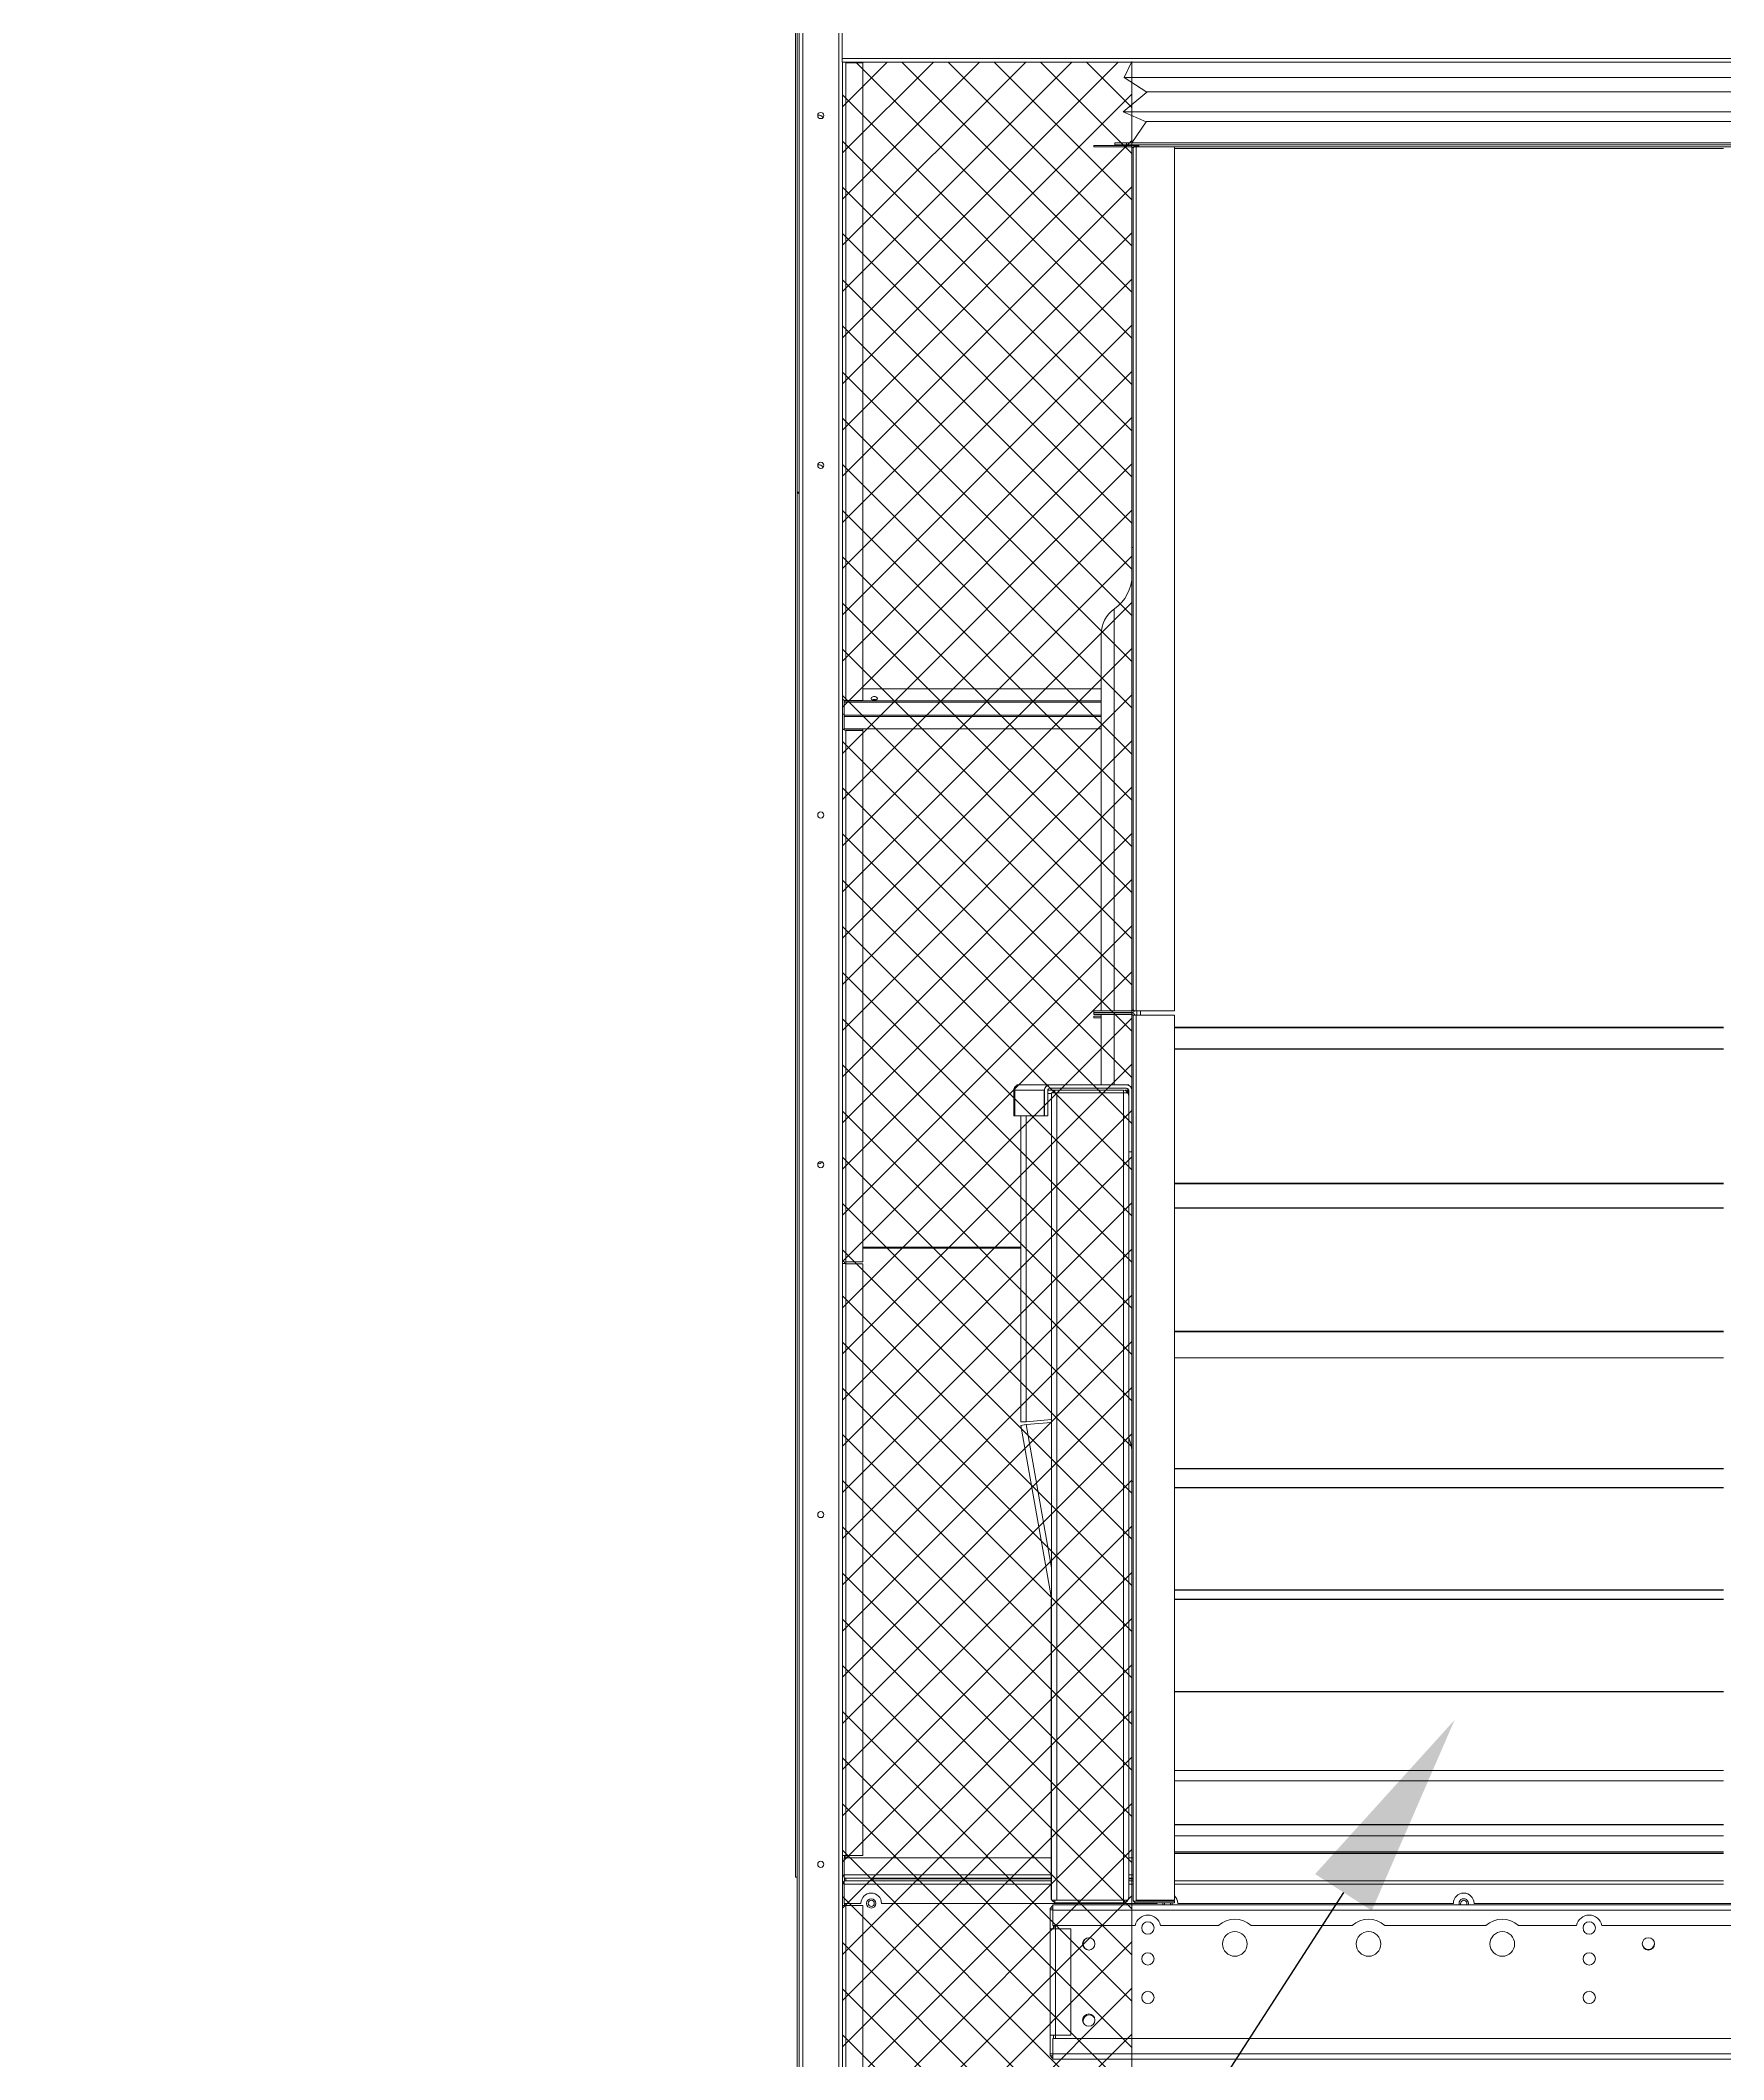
# Model space of a CAD drawing. Header units: millimetres. Extents: x -17070 to 48083, y -291348 to 45670.
# Drawn here: x 36552 to 38188, y 32783 to 34746 of the extents above; entities that cross this region are included whole.
import ezdxf
from ezdxf import colors
from ezdxf.entities.mleader import LeaderData, LeaderLine
from ezdxf.math import Vec2, Vec3

# ---------------------------------------------------------------- set-up
doc = ezdxf.new("R2010")
doc.units = ezdxf.units.MM
doc.layers.add('냉각탑_dim', color=1, linetype='Continuous')
doc.styles.get("Standard").update_dxf_attribs({"font": 'arial.ttf'})

# ---------------------------------------------------------------- blocks, each defined once
blk = doc.blocks.new('3753456')
at = {"color": 0, "lineweight": 5}
for p, q in [((337590.2, 91235.5), (337597.8, 91251)), ((337612.3, 91221.4), (337590.2, 91235.5)), ((337589.4, 91202.2), (337612.3, 91221.4)), ((337611.6, 91192.6), (337589.4, 91202.2)), ((337597.8, 91172), (337611.6, 91192.6))]:
    blk.add_line(p, q, dxfattribs=at)
blk = doc.blocks.new('347246')
at = {"color": 0, "lineweight": 5}
for p, q in [((426217.9, 88814.5), (425602.7, 88814.5)), ((425624.9, 88800.5), (426240.1, 88800.5)), ((426217.2, 88781.3), (425602, 88781.3)), ((425624.1, 88771.7), (426239.3, 88771.7))]:
    blk.add_line(p, q, dxfattribs=at)
for p in [(88012.5, -2421), (88627.7, -2421)]:
    blk.add_blockref('3753456', p, dxfattribs=at)
blk = doc.blocks.new('2')
at = {"lineweight": 5}
h = blk.add_hatch(dxfattribs=at)
h.set_pattern_fill('ANSI37', scale=10)
h.set_pattern_definition([(45, (-1466092.448, -400540.574), (-22.4506403, 22.4506403), []), (135, (-1466092.448, -400540.574), (-22.4506403, -22.4506403), [])])
h.paths.add_polyline_path([(37612.9, 32608.9), (37612.9, 34725.3), (37331.4, 34725.3), (37331.4, 32608.9)])
at = {"color": 7, "lineweight": 20}
for p, q in [((37287.4, 36055.6), (37287.4, 32611)), ((37289.4, 36055.6), (37289.4, 32611)), ((37292.8, 36055.6), (37292.8, 32611)), ((37328, 32611), (37328, 36055.6)), ((37285.8, 35813.9), (37285.8, 32960.7)), ((37331.1, 34728.7), (40839.7, 34728.7)), ((37331.4, 34725.3), (40839.7, 34725.3)), ((37331.4, 32612.7), (37331.4, 34725.3)), ((37536, 32933.9), (40634.8, 32933.9)), ((37536, 32928.7), (40634.8, 32928.7)), ((38069.6, 32913.9), (40101.1, 32913.9)), ((37536, 32803.9), (40634.8, 32803.9)), ((40634.8, 32789.1), (37536, 32789.1)), ((40634.8, 32783.9), (37536, 32783.9))]:
    blk.add_line(p, q, dxfattribs=at)
at = {"color": 7, "lineweight": 20, "ltscale": 0.014667}
blk.add_line((37331.1, 34728.7), (37331.1, 34763.9), dxfattribs=at)
at = {"color": 7, "lineweight": 20, "ltscale": 0.001417}
for p, q in [((37331.1, 34728.7), (37331.1, 34725.3)), ((37331.4, 33557.4), (37334.8, 33557.4)), ((37331.4, 32981.7), (37334.8, 32981.7)), ((37333.1, 32959.7), (37333.1, 32963.1)), ((37333.1, 32957.3), (37333.1, 32953.9)), ((37334.8, 32933.3), (37331.4, 32933.3))]:
    blk.add_line(p, q, dxfattribs=at)
at = {"color": 7, "lineweight": 20, "ltscale": 0.000133398}
blk.add_line((37334.8, 34725), (37334.8, 34725.3), dxfattribs=at)
at = {"color": 7, "lineweight": 20, "ltscale": 0.000208374}
blk.add_line((37334.8, 34724.5), (37334.8, 34725), dxfattribs=at)
at = {"color": 7, "lineweight": 20, "ltscale": 0.258309}
for p, q in [((37334.8, 34724.5), (37334.8, 34104.6)), ((37351.4, 34104.6), (37351.4, 34724.5))]:
    blk.add_line(p, q, dxfattribs=at)
at = {"color": 7, "lineweight": 20, "ltscale": 0.006917}
for p, q in [((37351.4, 34724.5), (37334.8, 34724.5)), ((37334.8, 34104.6), (37351.4, 34104.6)), ((37351.4, 34076.9), (37334.8, 34076.9)), ((37351.4, 34075.6), (37334.8, 34075.6)), ((37351.4, 33559.1), (37334.8, 33559.1)), ((37351.4, 33556.9), (37334.8, 33556.9)), ((37333.1, 32979.7), (37333.1, 32963.1)), ((37334.8, 32981.7), (37351.4, 32981.7)), ((37351.4, 32933.3), (37334.8, 32933.3))]:
    blk.add_line(p, q, dxfattribs=at)
at = {"color": 7, "lineweight": 20, "ltscale": 0.000341772}
blk.add_line((37351.4, 34724.5), (37351.4, 34725.3), dxfattribs=at)
at = {"color": 7, "lineweight": 20, "ltscale": 0.004802}
for p, q in [((37607.7, 34646.7), (37596.2, 34646.7)), ((37607.7, 34644.7), (37596.2, 34644.7))]:
    blk.add_line(p, q, dxfattribs=at)
at = {"color": 7, "lineweight": 20, "ltscale": 0.000833333}
for p, q in [((37596.2, 34646.7), (37596.2, 34644.7)), ((37607.7, 34646.7), (37607.7, 34644.7)), ((37619.7, 34642.7), (37619.7, 34644.7)), ((37331.4, 34076.9), (37333.4, 34076.9)), ((37331.4, 32981.7), (37333.4, 32981.7)), ((37333.4, 32981.7), (37333.4, 32979.7)), ((37334.8, 32979.7), (37334.8, 32981.7)), ((37334.8, 32935.3), (37334.8, 32933.3))]:
    blk.add_line(p, q, dxfattribs=at)
at = {"color": 7, "lineweight": 20, "ltscale": 0.2695}
for p, q in [((38254.5, 34646.7), (37607.7, 34646.7)), ((38254.5, 34644.7), (37607.7, 34644.7))]:
    blk.add_line(p, q, dxfattribs=at)
at = {"color": 7, "lineweight": 20, "ltscale": 0.000666667}
for p, q in [((37575.7, 34644.3), (37575.7, 34642.7)), ((37615, 34643.3), (37613.8, 34642.3)), ((37617.7, 34643.6), (37619.3, 34643.6)), ((37575.7, 33801.5), (37575.7, 33803.1)), ((37615, 33802.6), (37613.8, 33803.6)), ((37575.7, 33800.9), (37575.7, 33799.3)), ((37575.7, 33797.9), (37575.7, 33796.3)), ((37615.4, 33799.3), (37613.9, 33798.7)), ((37654.1, 32937.5), (37654.1, 32935.9))]:
    blk.add_line(p, q, dxfattribs=at)
at = {"color": 7, "lineweight": 20, "ltscale": 0.0155}
for p, q in [((37612.9, 34644.3), (37575.7, 34644.3)), ((37612.9, 34642.7), (37575.7, 34642.7)), ((37654.1, 34642.7), (37616.9, 34642.7)), ((37612.9, 33803.1), (37575.7, 33803.1)), ((37612.9, 33801.5), (37575.7, 33801.5)), ((37616.9, 33803.1), (37654.1, 33803.1)), ((37575.7, 33800.9), (37612.9, 33800.9)), ((37575.7, 33799.3), (37612.9, 33799.3)), ((37616.9, 33798.9), (37654.1, 33798.9)), ((37616.9, 32938.3), (37654.1, 32938.3)), ((37654.1, 32938), (37616.9, 32938)), ((37616.9, 32937.5), (37654.1, 32937.5)), ((37616.9, 32935.9), (37654.1, 32935.9))]:
    blk.add_line(p, q, dxfattribs=at)
at = {"color": 7, "lineweight": 20, "ltscale": 0.004989}
blk.add_line((37619.7, 34644.7), (37607.7, 34644.7), dxfattribs=at)
at = {"color": 7, "lineweight": 20, "ltscale": 0.348833}
blk.add_line((37614.1, 34641.5), (37614.1, 33804.3), dxfattribs=at)
at = {"color": 7, "lineweight": 20, "ltscale": 0.000824955}
for p, q in [((37614.9, 34642.7), (37616.9, 34642.7)), ((37614.9, 33803.1), (37616.9, 33803.1)), ((37614.9, 32937.5), (37616.9, 32937.5))]:
    blk.add_line(p, q, dxfattribs=at)
at = {"color": 7, "lineweight": 20, "ltscale": 0.000508058}
blk.add_line((37616.2, 34643.2), (37615.2, 34644), dxfattribs=at)
at = {"color": 7, "lineweight": 20, "ltscale": 0.001166}
blk.add_line((37616.9, 34644.3), (37619.7, 34644.3), dxfattribs=at)
at = {"color": 7, "lineweight": 20, "ltscale": 0.000266053}
blk.add_line((37616.9, 34642.7), (37616.9, 34643.4), dxfattribs=at)
at = {"color": 7, "lineweight": 20, "ltscale": 0.000333286}
blk.add_line((37616.9, 34643.4), (37617.7, 34643.4), dxfattribs=at)
at = {"color": 7, "lineweight": 20, "ltscale": 0.349833}
for p, q in [((37616.9, 34642.7), (37616.9, 33803.1)), ((37654.1, 33803.1), (37654.1, 34642.7))]:
    blk.add_line(p, q, dxfattribs=at)
at = {"color": 7, "lineweight": 20, "ltscale": 0.00036512}
for p, q in [((37617.7, 34642.7), (37617.7, 34643.6)), ((37619.3, 34642.7), (37619.3, 34643.6))]:
    blk.add_line(p, q, dxfattribs=at)
at = {"color": 7, "lineweight": 20, "ltscale": 0.000166333}
blk.add_line((37619.3, 34643.4), (37619.7, 34643.4), dxfattribs=at)
at = {"color": 7, "lineweight": 20, "ltscale": 0.251167}
for p, q in [((37619.7, 34644.7), (38222.5, 34644.7)), ((37619.7, 34642.7), (38222.5, 34642.7))]:
    blk.add_line(p, q, dxfattribs=at)
at = {"color": 7, "lineweight": 20, "ltscale": 0.2225}
for p, q in [((37654.1, 34641.3), (38188.1, 34641.3)), ((37654.1, 33787), (38188.1, 33787)), ((37654.1, 33786.4), (38188.1, 33786.4)), ((37654.1, 33766.1), (38188.1, 33766.1)), ((37654.1, 33765.8), (38188.1, 33765.8)), ((37654.1, 33635.4), (38188.1, 33635.4)), ((37654.1, 33634.8), (38188.1, 33634.8)), ((37654.1, 33611.5), (38188.1, 33611.5)), ((37654.1, 33611.2), (38188.1, 33611.2)), ((37654.1, 33491.6), (38188.1, 33491.6)), ((37654.1, 33491), (38188.1, 33491)), ((37654.1, 33465.8), (38188.1, 33465.8)), ((37654.1, 33465.6), (38188.1, 33465.6)), ((37654.1, 33358.2), (38188.1, 33358.2)), ((37654.1, 33357.7), (38188.1, 33357.7)), ((37654.1, 33339.5), (38188.1, 33339.5)), ((37654.1, 33339.3), (38188.1, 33339.3)), ((37654.1, 33240.2), (38188.1, 33240.2)), ((37654.1, 33239.8), (38188.1, 33239.8)), ((37654.1, 33230.9), (38188.1, 33230.9)), ((37654.1, 33230.7), (38188.1, 33230.7)), ((37654.1, 33141.2), (38188.1, 33141.2)), ((37654.1, 33140.8), (38188.1, 33140.8)), ((37654.1, 33064.6), (38188.1, 33064.6)), ((37654.1, 33064.4), (38188.1, 33064.4)), ((37654.1, 33054.5), (38188.1, 33054.5)), ((37654.1, 33054.4), (38188.1, 33054.4)), ((37654.1, 33011.9), (38188.1, 33011.9)), ((37654.1, 33011.7), (38188.1, 33011.7)), ((37654.1, 33001), (38188.1, 33001)), ((37654.1, 33000.9), (38188.1, 33000.9)), ((37654.1, 32985.3), (38188.1, 32985.3)), ((37654.1, 32985.2), (38188.1, 32985.2)), ((37654.1, 32983.8), (38188.1, 32983.8)), ((37654.1, 32957.2), (38188.1, 32957.2)), ((38188.1, 32953.9), (37654.1, 32953.9))]:
    blk.add_line(p, q, dxfattribs=at)
at = {"color": 7, "lineweight": 20, "ltscale": 0.000831601}
blk.add_line((37289.4, 34307), (37287.4, 34307), dxfattribs=at)
at = {"color": 7, "lineweight": 20, "ltscale": 0.187583}
blk.add_line((37612.9, 34253.3), (37612.9, 33803.1), dxfattribs=at)
at = {"color": 7, "lineweight": 20, "ltscale": 0.0005}
for p, q in [((37614.1, 34253.3), (37612.9, 34253.3)), ((37614.1, 33345.3), (37612.9, 33345.3))]:
    blk.add_line(p, q, dxfattribs=at)
at = {"color": 7, "lineweight": 20, "ltscale": 0.162715}
blk.add_line((37595.7, 34193.6), (37595.7, 33803.1), dxfattribs=at)
at = {"color": 7, "lineweight": 20, "ltscale": 0.152458}
blk.add_line((37582.9, 33803.1), (37582.9, 34169), dxfattribs=at)
at = {"color": 7, "lineweight": 20, "ltscale": 0.096462}
blk.add_line((37582.9, 34116), (37351.4, 34116), dxfattribs=at)
at = {"color": 7, "lineweight": 20, "ltscale": 0.104087}
for p, q in [((37582.9, 34104.3), (37333.1, 34104.3)), ((37582.9, 34103), (37333.1, 34103)), ((37582.9, 34090.3), (37333.1, 34090.3)), ((37582.9, 34089.1), (37333.1, 34089.1)), ((37333.1, 34077.1), (37582.9, 34077.1))]:
    blk.add_line(p, q, dxfattribs=at)
at = {"color": 7, "lineweight": 20, "ltscale": 0.000535656}
for p, q in [((37333.1, 34103), (37333.1, 34104.3)), ((37351.4, 34075.6), (37351.4, 34076.9))]:
    blk.add_line(p, q, dxfattribs=at)
at = {"color": 7, "lineweight": 20, "ltscale": 0.005298}
blk.add_line((37333.1, 34103), (37333.1, 34090.3), dxfattribs=at)
at = {"color": 7, "lineweight": 20, "ltscale": 0.000708333}
for p, q in [((37331.4, 34091.2), (37333.1, 34091.2)), ((37331.4, 32962.6), (37333.1, 32962.6)), ((37331.4, 32961.7), (37333.1, 32961.7)), ((37333.1, 32955.3), (37331.4, 32955.3)), ((37333.1, 32954.4), (37331.4, 32954.4))]:
    blk.add_line(p, q, dxfattribs=at)
at = {"color": 7, "lineweight": 20, "ltscale": 0.000506051}
blk.add_line((37333.1, 34089.1), (37333.1, 34090.3), dxfattribs=at)
at = {"color": 7, "lineweight": 20, "ltscale": 0.004993}
blk.add_line((37333.1, 34089.1), (37333.1, 34077.1), dxfattribs=at)
at = {"color": 7, "lineweight": 20, "ltscale": 0.000102715}
for p, q in [((37333.4, 34076.9), (37333.4, 34077.1)), ((37334.8, 34077.1), (37334.8, 34076.9))]:
    blk.add_line(p, q, dxfattribs=at)
at = {"color": 7, "lineweight": 20, "ltscale": 0.215196}
for p, q in [((37334.8, 33559.1), (37334.8, 34075.6)), ((37351.4, 34075.6), (37351.4, 33559.1))]:
    blk.add_line(p, q, dxfattribs=at)
at = {"color": 7, "lineweight": 20, "ltscale": 0.000249486}
blk.add_line((37575.7, 33800.9), (37575.7, 33801.5), dxfattribs=at)
at = {"color": 7, "lineweight": 20, "ltscale": 0.000250031}
blk.add_line((37582.9, 33800.9), (37582.9, 33801.5), dxfattribs=at)
at = {"color": 7, "lineweight": 20, "ltscale": 0.000250005}
for p, q in [((37595.7, 33801.5), (37595.7, 33800.9)), ((37612.9, 33801.5), (37612.9, 33800.9))]:
    blk.add_line(p, q, dxfattribs=at)
at = {"color": 7, "lineweight": 20, "ltscale": 0.000475359}
blk.add_line((37614.1, 33801.8), (37614.1, 33800.7), dxfattribs=at)
at = {"color": 7, "lineweight": 20, "ltscale": 0.00175}
for p, q in [((37617.7, 33798.9), (37617.7, 33803.1)), ((37621.1, 33798.9), (37621.1, 33803.1))]:
    blk.add_line(p, q, dxfattribs=at)
at = {"color": 7, "lineweight": 20, "ltscale": 0.003003}
for p, q in [((37575.7, 33797.9), (37582.9, 33797.9)), ((37575.7, 33796.3), (37582.9, 33796.3))]:
    blk.add_line(p, q, dxfattribs=at)
at = {"color": 7, "lineweight": 20, "ltscale": 0.0285}
for p, q in [((37582.9, 33730.9), (37582.9, 33799.3)), ((37595.7, 33799.3), (37595.7, 33730.9))]:
    blk.add_line(p, q, dxfattribs=at)
at = {"color": 7, "lineweight": 20, "ltscale": 0.16601}
blk.add_line((37612.9, 33799.3), (37612.9, 33400.9), dxfattribs=at)
at = {"color": 7, "lineweight": 20, "ltscale": 0.358083}
blk.add_line((37614.1, 33798.1), (37614.1, 32938.7), dxfattribs=at)
at = {"color": 7, "lineweight": 20, "ltscale": 0.000912135}
blk.add_line((37614.7, 33798.9), (37616.9, 33798.9), dxfattribs=at)
at = {"color": 7, "lineweight": 20, "ltscale": 0.000112674}
blk.add_line((37615.7, 33799.3), (37615.4, 33799.3), dxfattribs=at)
at = {"color": 7, "lineweight": 20, "ltscale": 0.000166447}
blk.add_line((37615.7, 33799.3), (37615.7, 33798.9), dxfattribs=at)
at = {"color": 7, "lineweight": 20, "ltscale": 0.358583}
for p, q in [((37616.9, 33798.9), (37616.9, 32938.3)), ((37654.1, 32938.3), (37654.1, 33798.9))]:
    blk.add_line(p, q, dxfattribs=at)
at = {"color": 7, "lineweight": 20, "ltscale": 0.010333}
for p, q in [((37497.9, 33725.7), (37497.9, 33700.9)), ((37499, 33700.9), (37499, 33725.7)), ((37527.6, 33725.7), (37527.6, 33700.9)), ((37527.9, 33725.7), (37527.9, 33700.9)), ((37531.1, 33725.7), (37531.1, 33700.9))]:
    blk.add_line(p, q, dxfattribs=at)
at = {"color": 7, "lineweight": 20, "ltscale": 0.011916}
for p, q in [((37499, 33725.7), (37527.6, 33725.7)), ((37527.6, 33700.9), (37499, 33700.9))]:
    blk.add_line(p, q, dxfattribs=at)
at = {"color": 7, "lineweight": 20, "ltscale": 0.000291667}
for p, q in [((37501.8, 33730.9), (37501.1, 33730.9)), ((37531.1, 33730.9), (37530.4, 33730.9))]:
    blk.add_line(p, q, dxfattribs=at)
at = {"color": 7, "lineweight": 20, "ltscale": 0.000343137}
blk.add_line((37501.1, 33730.9), (37501.1, 33730.1), dxfattribs=at)
at = {"color": 7, "lineweight": 20, "ltscale": 0.000721688}
blk.add_line((37501.8, 33730.9), (37503.5, 33730.9), dxfattribs=at)
at = {"color": 7, "lineweight": 20, "ltscale": 0.011195}
blk.add_line((37503.5, 33730.9), (37530.4, 33730.9), dxfattribs=at)
at = {"color": 7, "lineweight": 20, "ltscale": 0.000314886}
blk.add_line((37530.4, 33730.2), (37530.4, 33730.9), dxfattribs=at)
at = {"color": 7, "lineweight": 20, "ltscale": 0.000166603}
blk.add_line((37531.1, 33730.5), (37531.1, 33730.9), dxfattribs=at)
at = {"color": 7, "lineweight": 20, "ltscale": 0.000819181}
blk.add_line((37531.1, 33730.9), (37533, 33730.9), dxfattribs=at)
at = {"color": 7, "lineweight": 20, "ltscale": 0.002829}
blk.add_line((37537.9, 33725.9), (37531.1, 33725.9), dxfattribs=at)
at = {"color": 7, "lineweight": 20, "ltscale": 0.0015}
blk.add_line((37534.7, 33722.7), (37531.1, 33722.7), dxfattribs=at)
at = {"color": 7, "lineweight": 20, "ltscale": 8.79295e-06}
blk.add_line((37533, 33727.7), (37533.1, 33727.7), dxfattribs=at)
at = {"color": 7, "lineweight": 20, "ltscale": 0.031083}
for p, q in [((37607.7, 33730.9), (37533.1, 33730.9)), ((37607.7, 33727.7), (37533.1, 33727.7))]:
    blk.add_line(p, q, dxfattribs=at)
at = {"color": 7, "lineweight": 20, "ltscale": 0.327}
for p, q in [((37534.7, 33723.3), (37534.7, 32938.5)), ((37539.9, 33723.3), (37539.9, 32938.5)), ((37604.5, 32938.5), (37604.5, 33723.3))]:
    blk.add_line(p, q, dxfattribs=at)
at = {"color": 7, "lineweight": 20, "ltscale": 0.002167}
for p, q in [((37539.9, 33723.3), (37534.7, 33723.3)), ((37509.9, 33403.5), (37504.7, 33403.5)), ((37510.1, 33400.7), (37505, 33399.8)), ((37539.9, 32938.5), (37534.7, 32938.5)), ((37536, 32933.9), (37536, 32928.7)), ((37538.6, 32910.7), (37533.4, 32910.7)), ((37538.6, 32807.1), (37533.4, 32807.1)), ((37536, 32783.9), (37536, 32789.1))]:
    blk.add_line(p, q, dxfattribs=at)
at = {"color": 7, "lineweight": 20, "ltscale": 0.001083}
for p, q in [((37537.9, 33725.9), (37537.9, 33723.3)), ((37604.5, 33725.9), (37604.5, 33723.3)), ((37537.9, 32935.9), (37537.9, 32938.5)), ((37604.5, 32935.9), (37604.5, 32938.5)), ((37533.4, 32930.7), (37536, 32930.7)), ((37533.4, 32928.9), (37536, 32928.9)), ((37533.4, 32788.9), (37536, 32788.9)), ((37533.4, 32787.1), (37536, 32787.1))]:
    blk.add_line(p, q, dxfattribs=at)
at = {"color": 7, "lineweight": 20, "ltscale": 0.02775}
for p, q in [((37537.9, 33725.9), (37604.5, 33725.9)), ((37537.9, 32935.9), (37604.5, 32935.9))]:
    blk.add_line(p, q, dxfattribs=at)
at = {"color": 7, "lineweight": 20, "ltscale": 0.026917}
for p, q in [((37539.9, 33723.3), (37604.5, 33723.3)), ((37539.9, 32938.5), (37604.5, 32938.5))]:
    blk.add_line(p, q, dxfattribs=at)
at = {"color": 7, "lineweight": 20, "ltscale": 0.001783}
for p, q in [((37608.7, 33723.3), (37604.5, 33723.3)), ((37608.7, 32938.5), (37604.5, 32938.5))]:
    blk.add_line(p, q, dxfattribs=at)
at = {"color": 7, "lineweight": 20, "ltscale": 0.00128}
blk.add_line((37609, 33725.7), (37605.9, 33725.7), dxfattribs=at)
at = {"color": 7, "lineweight": 20, "ltscale": 0.000634599}
for p, q in [((37608.1, 33724.4), (37607.1, 33723.3)), ((37608.1, 32937.5), (37607.1, 32938.5))]:
    blk.add_line(p, q, dxfattribs=at)
at = {"color": 7, "lineweight": 20, "ltscale": 0.000818318}
blk.add_line((37609.7, 33730.9), (37607.7, 33730.9), dxfattribs=at)
at = {"color": 7, "lineweight": 20, "ltscale": 9.29381e-06}
blk.add_line((37607.7, 33727.7), (37607.7, 33727.7), dxfattribs=at)
at = {"color": 7, "lineweight": 20, "ltscale": 0.00099763}
blk.add_line((37609, 33723.3), (37609, 33725.7), dxfattribs=at)
at = {"color": 7, "lineweight": 20, "ltscale": 0.000166635}
blk.add_line((37609.7, 33730.5), (37609.7, 33730.9), dxfattribs=at)
at = {"color": 7, "lineweight": 20, "ltscale": 0.024917}
for p, q in [((37609.7, 33665.9), (37609.7, 33725.7)), ((37612.9, 33665.9), (37612.9, 33725.7))]:
    blk.add_line(p, q, dxfattribs=at)
at = {"color": 7, "lineweight": 20, "ltscale": 0.000470298}
blk.add_line((37499, 33700.9), (37497.9, 33700.9), dxfattribs=at)
at = {"color": 7, "lineweight": 20, "ltscale": 0.123928}
for p, q in [((37504.7, 33700.9), (37504.7, 33403.5)), ((37509.9, 33700.9), (37509.9, 33403.5))]:
    blk.add_line(p, q, dxfattribs=at)
at = {"color": 7, "lineweight": 20, "ltscale": 0.000112991}
blk.add_line((37527.9, 33700.9), (37527.6, 33700.9), dxfattribs=at)
at = {"color": 7, "lineweight": 20, "ltscale": 0.001333}
for p, q in [((37531.1, 33700.9), (37527.9, 33700.9)), ((37609.7, 33665.9), (37612.9, 33665.9)), ((37507.9, 33403.5), (37504.7, 33403.5)), ((37507.9, 33403.3), (37504.7, 33403.3)), ((37508.1, 33400.6), (37505, 33400)), ((37536.6, 32913.9), (37536.6, 32910.7)), ((37538.6, 32910.7), (37538.6, 32913.9)), ((37533.4, 32807.1), (37536.6, 32807.1)), ((37536.6, 32807.1), (37536.6, 32803.9)), ((37538.6, 32803.9), (37538.6, 32807.1))]:
    blk.add_line(p, q, dxfattribs=at)
at = {"color": 7, "lineweight": 20, "ltscale": 0.302}
blk.add_line((37609.7, 32941.1), (37609.7, 33665.9), dxfattribs=at)
at = {"color": 7, "lineweight": 20, "ltscale": 0.063875}
for p, q in [((37504.7, 33573.1), (37351.4, 33573.1)), ((37504.7, 33572.2), (37351.4, 33572.2))]:
    blk.add_line(p, q, dxfattribs=at)
at = {"color": 7, "lineweight": 20, "ltscale": 0.000615509}
blk.add_line((37333.4, 33557.4), (37333.4, 33558.9), dxfattribs=at)
at = {"color": 7, "lineweight": 20, "ltscale": 0.000909688}
blk.add_line((37334.8, 33556.9), (37334.8, 33559.1), dxfattribs=at)
at = {"color": 7, "lineweight": 20, "ltscale": 0.000162643}
blk.add_line((37334.8, 33559.1), (37334.8, 33558.7), dxfattribs=at)
at = {"color": 7, "lineweight": 20, "ltscale": 0.000212316}
blk.add_line((37334.8, 33556.9), (37334.8, 33557.4), dxfattribs=at)
at = {"color": 7, "lineweight": 20, "ltscale": 0.239669}
for p, q in [((37334.8, 33556.9), (37334.8, 32981.7)), ((37351.4, 32981.7), (37351.4, 33556.9))]:
    blk.add_line(p, q, dxfattribs=at)
at = {"color": 7, "lineweight": 20, "ltscale": 7.29072e-05}
for p, q in [((37504.7, 33403.3), (37504.7, 33403.5)), ((37505, 33400), (37505, 33399.8)), ((37507.9, 33403.3), (37507.9, 33403.5)), ((37508.1, 33400.6), (37508.1, 33400.4))]:
    blk.add_line(p, q, dxfattribs=at)
at = {"color": 7, "lineweight": 20, "ltscale": 0.000167436}
blk.add_line((37505.4, 33399.9), (37505, 33399.8), dxfattribs=at)
at = {"color": 7, "lineweight": 20, "ltscale": 0.07039}
blk.add_line((37505, 33399.8), (37534.3, 33233.5), dxfattribs=at)
at = {"color": 7, "lineweight": 20, "ltscale": 0.010372}
blk.add_line((37534.7, 33405.7), (37509.9, 33403.5), dxfattribs=at)
at = {"color": 7, "lineweight": 20, "ltscale": 0.010271}
blk.add_line((37534.7, 33402.9), (37510.1, 33400.7), dxfattribs=at)
at = {"color": 7, "lineweight": 20, "ltscale": 0.058921}
blk.add_line((37510.1, 33400.7), (37534.7, 33261.5), dxfattribs=at)
at = {"color": 7, "lineweight": 20, "ltscale": 0.023157}
blk.add_line((37612.9, 33400.9), (37612.9, 33345.3), dxfattribs=at)
at = {"color": 7, "lineweight": 20, "ltscale": 0.000144481}
blk.add_line((37534.3, 33233.5), (37534.7, 33233.5), dxfattribs=at)
at = {"color": 7, "lineweight": 20, "ltscale": 0.121708}
blk.add_line((37534.5, 33231.2), (37534.5, 32939.1), dxfattribs=at)
at = {"color": 7, "lineweight": 20, "ltscale": 6.12653e-05}
for p, q in [((37534.5, 33231.2), (37534.7, 33231.2)), ((37534.7, 32939.1), (37534.5, 32939.1))]:
    blk.add_line(p, q, dxfattribs=at)
at = {"color": 7, "lineweight": 20, "ltscale": 0.083938}
for p, q in [((37534.5, 32979.7), (37333.1, 32979.7)), ((37534.5, 32963.1), (37333.1, 32963.1)), ((37534.5, 32959.7), (37333.1, 32959.7))]:
    blk.add_line(p, q, dxfattribs=at)
at = {"color": 7, "lineweight": 20, "ltscale": 0.001833}
for p, q in [((37614.1, 32979.7), (37609.7, 32979.7)), ((37614.1, 32963.1), (37609.7, 32963.1)), ((37614.1, 32959.7), (37609.7, 32959.7)), ((37614.1, 32959.3), (37609.7, 32959.3)), ((37614.1, 32957.3), (37609.7, 32957.3)), ((37614.1, 32953.9), (37609.7, 32953.9))]:
    blk.add_line(p, q, dxfattribs=at)
at = {"color": 7, "lineweight": 20, "ltscale": 0.000664655}
blk.add_line((37287.4, 32960.7), (37285.8, 32960.7), dxfattribs=at)
at = {"color": 7, "lineweight": 20, "ltscale": 0.000375}
for p, q in [((37331.4, 32962.6), (37331.4, 32961.7)), ((37331.4, 32954.4), (37331.4, 32955.3))]:
    blk.add_line(p, q, dxfattribs=at)
at = {"color": 7, "lineweight": 20, "ltscale": 0.083939}
for p, q in [((37534.5, 32957.3), (37333.1, 32957.3)), ((37534.5, 32953.9), (37333.1, 32953.9))]:
    blk.add_line(p, q, dxfattribs=at)
at = {"color": 7, "lineweight": 20, "ltscale": 0.001}
for p, q in [((37333.4, 32957.3), (37333.4, 32959.7)), ((37334.8, 32959.7), (37334.8, 32957.3)), ((37361.4, 32957.3), (37361.4, 32959.7))]:
    blk.add_line(p, q, dxfattribs=at)
at = {"color": 7, "lineweight": 20, "ltscale": 0.072146}
blk.add_line((37534.5, 32959.3), (37361.4, 32959.3), dxfattribs=at)
at = {"color": 7, "lineweight": 20, "ltscale": 0.007669}
blk.add_line((37654.1, 32957.2), (37654.1, 32938.8), dxfattribs=at)
at = {"color": 7, "lineweight": 20, "ltscale": 0.000414934}
blk.add_line((37332.4, 32956.3), (37333.1, 32955.6), dxfattribs=at)
at = {"color": 7, "lineweight": 20, "ltscale": 0.00775}
blk.add_line((37333.1, 32935.3), (37333.1, 32953.9), dxfattribs=at)
at = {"color": 7, "lineweight": 20, "ltscale": 3.26556e-06}
blk.add_line((37609.7, 32941.1), (37609.7, 32941.1), dxfattribs=at)
at = {"color": 7, "lineweight": 20, "ltscale": 0.000364732}
blk.add_line((37615.4, 32937.5), (37614.7, 32937), dxfattribs=at)
at = {"color": 7, "lineweight": 20, "ltscale": 0.000333333}
blk.add_line((37616.9, 32937.5), (37616.9, 32938.3), dxfattribs=at)
at = {"color": 7, "lineweight": 20, "ltscale": 0.00033324}
blk.add_line((37654.1, 32938.8), (37654.1, 32938), dxfattribs=at)
at = {"color": 7, "lineweight": 20, "ltscale": 0.000128159}
blk.add_line((37331.7, 32933.3), (37331.4, 32933.3), dxfattribs=at)
at = {"color": 7, "lineweight": 20, "ltscale": 0.006792}
blk.add_line((37349.4, 32935.3), (37333.1, 32935.3), dxfattribs=at)
at = {"color": 7, "lineweight": 20, "ltscale": 0.000833334}
blk.add_line((37333.4, 32933.3), (37333.4, 32935.3), dxfattribs=at)
at = {"color": 7, "lineweight": 20, "ltscale": 0.135166}
blk.add_line((37334.8, 32608.9), (37334.8, 32933.3), dxfattribs=at)
at = {"color": 7, "lineweight": 20, "ltscale": 0.134725}
blk.add_line((37351.4, 32933.3), (37351.4, 32610), dxfattribs=at)
at = {"color": 7, "lineweight": 20, "ltscale": 0.111667}
for p, q in [((37637.4, 32935.3), (37369.4, 32935.3)), ((37925.4, 32935.3), (37657.4, 32935.3)), ((38213.4, 32935.3), (37945.4, 32935.3))]:
    blk.add_line(p, q, dxfattribs=at)
at = {"color": 7, "lineweight": 20, "ltscale": 0.00075}
for p, q in [((37533.4, 32928.9), (37533.4, 32930.7)), ((37533.4, 32788.9), (37533.4, 32787.1))]:
    blk.add_line(p, q, dxfattribs=at)
at = {"color": 7, "lineweight": 20, "ltscale": 0.007583}
for p, q in [((37533.4, 32910.7), (37533.4, 32928.9)), ((37533.4, 32788.9), (37533.4, 32807.1))]:
    blk.add_line(p, q, dxfattribs=at)
at = {"color": 7, "lineweight": 20, "ltscale": 0.006167}
for p, q in [((37536, 32913.9), (37536, 32928.7)), ((37553.4, 32910.7), (37538.6, 32910.7)), ((37536, 32803.9), (37536, 32789.1)), ((37553.4, 32807.1), (37538.6, 32807.1))]:
    blk.add_line(p, q, dxfattribs=at)
at = {"color": 7, "lineweight": 20, "ltscale": 0.00019339}
blk.add_line((37537.7, 32936.4), (37537.7, 32935.9), dxfattribs=at)
at = {"color": 7, "lineweight": 20, "ltscale": 6.10782e-05}
blk.add_line((37537.7, 32935.9), (37537.9, 32935.9), dxfattribs=at)
at = {"color": 7, "lineweight": 20, "ltscale": 0.043167}
for p, q in [((37533.4, 32807.1), (37533.4, 32910.7)), ((37538.6, 32807.1), (37538.6, 32910.7)), ((37553.4, 32910.7), (37553.4, 32807.1))]:
    blk.add_line(p, q, dxfattribs=at)
at = {"color": 7, "lineweight": 20, "ltscale": 0.000167165}
blk.add_line((37533.4, 32910.7), (37533.8, 32910.7), dxfattribs=at)
at = {"color": 7, "lineweight": 20, "ltscale": 0.033397}
blk.add_line((37536, 32913.9), (37616.1, 32913.9), dxfattribs=at)
at = {"color": 7, "lineweight": 20, "ltscale": 0.023491}
for p, q in [((37640.6, 32913.9), (37697, 32913.9)), ((37988.7, 32913.9), (38045.1, 32913.9))]:
    blk.add_line(p, q, dxfattribs=at)
at = {"color": 7, "lineweight": 20, "ltscale": 0.040938}
for p, q in [((37728.7, 32913.9), (37827, 32913.9)), ((37858.7, 32913.9), (37957, 32913.9))]:
    blk.add_line(p, q, dxfattribs=at)
at = {"color": 0, "lineweight": 20}
blk.add_lwpolyline([(37331.4, 34725.3), (37612.9, 34725.3), (37612.9, 32608.9), (37331.4, 32608.9)], close=True, dxfattribs=at)
at = {"color": 7, "lineweight": 20}
for centre, radius in [((37310.4, 34673.3), 3), ((37310.4, 34333.3), 3), ((37310.4, 33993.3), 3), ((37310.4, 33653.3), 3), ((37310.4, 33313.3), 3), ((37310.4, 32973.3), 3), ((37359.4, 32935.3), 4.5), ((37359.4, 32935.3), 3), ((37570.9, 32895.9), 6), ((37628.4, 32911.4), 6), ((37712.9, 32895.9), 12), ((37842.9, 32895.9), 12), ((37972.9, 32895.9), 12), ((38057.4, 32911.4), 6), ((38114.9, 32895.9), 6), ((37628.4, 32881.4), 6), ((38057.4, 32881.4), 6), ((37628.4, 32843.9), 6), ((38057.4, 32843.9), 6), ((37570.9, 32821.9), 6)]:
    blk.add_circle(centre, radius, dxfattribs=at)
for centre, radius, start, end in [((37308.4, 34669.3), 4.5, 24.3683, 102.51), ((37612.9, 34641.5), 2.8, 25.3769, 90), ((37612.9, 34641.5), 1.2, 0, 90), ((37618.2, 34640.9), 4.36, 133.922, 141.9136), ((37619.3, 34641.3), 3.68, 149.0179, 157.7491), ((37308.4, 34329.3), 4.5, 24.3683, 102.51), ((37290.8, 34308.7), 3.4, 210, 245.674), ((37572.9, 34226.5), 40, 304.858, 359.9364), ((37612.9, 34169), 30, 124.858, 180), ((37612.9, 33804.3), 1.2, 270, 0), ((37612.9, 33804.3), 2.8, 270, 334.6231), ((37612.9, 33798.1), 2.8, 16.6015, 90), ((37612.9, 33798.1), 1.2, 0, 90), ((37503.1, 33725.7), 5.2, 112.6199, 180), ((37533.1, 33725.7), 5.2, 90, 180), ((37533.1, 33725.7), 2, 90, 180), ((37539.9, 33720.7), 5.2, 112.62, 150), ((37577.7, 33725.7), 2, 5.7438, 90), ((37604.5, 33720.7), 5.2, 0, 90), ((37607.7, 33725.7), 5.2, 0, 90), ((37607.7, 33725.7), 2, 0, 90), ((37308.4, 33657.3), 3, 254.7131, 338.3754), ((37572.9, 33372.2), 40, 0.0643, 23.0754), ((37334.8, 32953.9), 3.4, 120.0073, 155.6842), ((37359.4, 32935.3), 10, 0, 180), ((37539.7, 32941.1), 5.2, 209.9946, 247.3799), ((37539.9, 32941.1), 5.2, 210, 247.38), ((37604.5, 32941.1), 5.2, 270, 0), ((37616.9, 32938.7), 2.8, 180, 270), ((37647.4, 32935.3), 10, 164.372, 167.291), ((37647.4, 32935.3), 4.5, 143.2266, 150.7324), ((37647.4, 32935.3), 3, 116.1063, 132.8335), ((37647.4, 32935.3), 3, 47.1666, 63.8937), ((37647.4, 32935.3), 4.5, 29.2676, 36.7734), ((37647.4, 32935.3), 10, 0, 47.9348), ((37935.4, 32935.3), 10, 0, 180), ((37935.4, 32935.3), 4.5, 341.8738, 198.1247), ((37935.4, 32935.3), 3, 332.1843, 207.8181), ((37538.6, 32928.7), 5.2, 120, 157.3801), ((37539.7, 32941.1), 5.2, 269.8535, 270), ((37539.9, 32941.1), 5.2, 269.8702, 270), ((37604.3, 32941.1), 5.2, 270, 270.7134), ((37628.4, 32911.4), 12.5, 11.537, 168.463), ((37647.4, 32935.3), 10, 176.5502, 180), ((37647.4, 32935.3), 4.5, 172.3377, 198.1247), ((37647.4, 32935.3), 3, 168.463, 207.8181), ((37647.4, 32935.3), 3, 332.1843, 11.537), ((37647.4, 32935.3), 4.5, 341.8738, 7.6623), ((37712.9, 32895.9), 24, 48.5904, 131.4096), ((37842.9, 32895.9), 24, 48.5904, 131.4096), ((37972.9, 32895.9), 24, 48.5904, 131.4096), ((38057.4, 32911.4), 12.5, 11.537, 168.463), ((37571.4, 32895.9), 6, 92.3878, 267.6117), ((38114.9, 32896.4), 6, 182.3882, 357.6122), ((37571.4, 32820.9), 6, 31.9111, 201.2191), ((37538.6, 32789.1), 5.2, 202.6198, 240), ((37538.6, 32789.1), 5.2, 269.7412, 270), ((37603.2, 32789.1), 5.2, 270, 270.2588)]:
    blk.add_arc(centre, radius, start, end, dxfattribs=at)
for centre, major_axis, ratio, start_param, end_param in [((37334.8, 34727.2), (-3.4, 0), 0.642788, 1.021137, 1.570796), ((37616.9, 34642.7), (2.8, 0), 0.596826, 1.570796, 2.202621), ((37616.9, 34642.7), (1.2, 0), 0.596826, 1.570796, 2.202621), ((37334.8, 34106.8), (-3.4, 0), 0.642788, 0, 1.570796), ((37362.4, 34106.6), (3, 0), 0.642788, 6.283156, 9.424749), ((37362.4, 34106.6), (3, 0), 0.642788, 3.141564, 4.212389), ((37362.4, 34102.7), (4.5, 0), 0.642788, 1.06086, 2.070796), ((37362.4, 34102.7), (4.5, 0), 0.642788, 2.070796, 2.080733), ((37362.4, 34106.6), (3, 0), 0.642788, 4.212389, 6.283156), ((37334.8, 34077.8), (-3.4, 0), 0.642788, 0.42439, 1.570796), ((37334.8, 34077.8), (-1.4, 0), 0.642788, 0.812584, 1.570796), ((37503.5, 33725.7), (0, -5.2), 0.866025, 3.141593, 4.712389), ((37532.1, 33725.7), (0, -5.2), 0.866025, 3.53636, 4.712389), ((37578.6, 33725.7), (0, 2), 0.866025, 4.812755, 6.283185), ((37607.2, 33725.7), (0, 2), 0.866025, 4.712389, 6.283185), ((37334.8, 33560.9), (-3.4, 0), 0.642788, 0, 1.570796)]:
    blk.add_ellipse(centre, major_axis=major_axis, ratio=ratio, start_param=start_param, end_param=end_param, dxfattribs=at)
for points in [[(37614.9, 34642.7), (37614.6, 34642.5), (37614.3, 34642.3), (37614.2, 34642), (37614.1, 34641.8), (37614.1, 34641.5)], [(37614.9, 33803.1), (37614.6, 33803.4), (37614.3, 33803.6), (37614.2, 33803.8), (37614.1, 33804.1), (37614.1, 33804.3)], [(37614.7, 33798.9), (37614.4, 33798.8), (37614.3, 33798.6), (37614.1, 33798.5), (37614.1, 33798.3), (37614.1, 33798.1)], [(37608.7, 33723.3), (37609.1, 33722.8), (37609.4, 33722.3), (37609.6, 33721.8), (37609.7, 33721.3), (37609.7, 33720.7)], [(37608.7, 32938.5), (37609.1, 32939), (37609.4, 32939.6), (37609.6, 32940.1), (37609.7, 32940.6), (37609.7, 32941.1)], [(37614.9, 32937.5), (37614.6, 32937.8), (37614.3, 32938), (37614.2, 32938.2), (37614.1, 32938.5), (37614.1, 32938.7)]]:
    blk.add_open_spline(points, degree=5, dxfattribs=at)
at = {"color": 0, "lineweight": 20}
blk.add_blockref('347246', (-387997.5, -54104.3), dxfattribs=at)

msp = doc.modelspace()

# ---------------------------------------------------------------- block references
msp.add_blockref('2', (0, 0))

# ---------------------------------------------------------------- leaders
at = {"layer": '냉각탑_dim', "lineweight": -3}
ml = msp.add_multileader_mtext('Standard', dxfattribs=at)
ml.set_content('')
ml.set_leader_properties(color=256)
ml.build(insert=Vec2(0, 0))
ml.multileader.update_dxf_attribs({"text_right_attachment_type": 6, "dogleg_length": 5, "arrow_head_size": 199.5, "scale": 30})
ctx = ml.context
ctx.base_point, ctx.scale, ctx.char_height, ctx.arrow_head_size, ctx.landing_gap_size, ctx.plane_origin = Vec3(36551.7, 31291.1), 30, 7.18, 199.5, 3.59, Vec3(38056.6, 31616.8)
ctx.right_attachment, ctx.text_align_type = 6, 2
notes = []
notes.append((ctx, [(0, (1, 1, 0), (36751.2, 31291.1), (-1, 0), 199.5, [(0, [(37926.6, 33113.7)], 0, [])])]))
ctx.mtext, ml.multileader.dxf.content_type = None, 0
for ctx, leaders in notes:
    for number, flags, end, landing, length, lines in leaders:
        leader = LeaderData()
        leader.index, (leader.has_last_leader_line, leader.has_dogleg_vector, leader.attachment_direction) = number, flags
        leader.last_leader_point, leader.dogleg_vector, leader.dogleg_length = Vec3(end), Vec3(landing), length
        for number, points, colour, breaks in lines:
            line = LeaderLine()
            line.index, line.vertices, line.color, line.breaks = number, Vec3.list(points), colors.encode_raw_color(colour), breaks
            leader.lines.append(line)
        ctx.leaders.append(leader)

doc.saveas('drawing.dxf')
